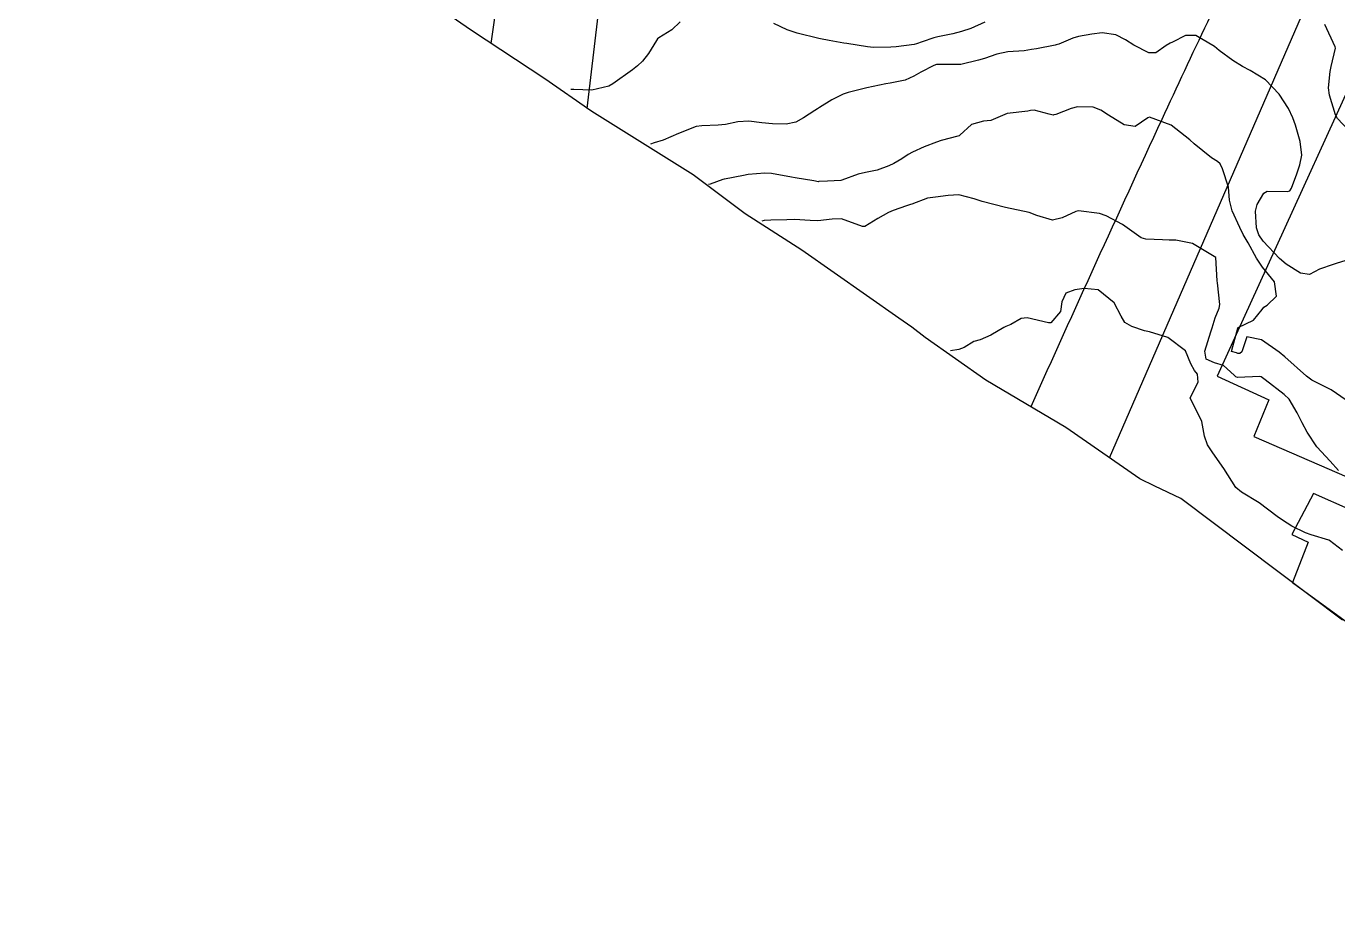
# Model space of a CAD drawing. Header units: metres. Extents: x 286371 to 293043, y 7462578 to 7466404.
# Drawn here: x 286779.7 to 286891.6, y 7465595.6 to 7465670.1 of the extents above; entities that cross this region are included whole.
import ezdxf

# ---------------------------------------------------------------- set-up
doc = ezdxf.new("R2010")
doc.units = ezdxf.units.M
doc.header["$MEASUREMENT"] = 0
for name, color, linetype in [('Area', 45, 'Continuous'), ('Curvas de Nivel 1m', 11, 'Continuous'), ('Curvas de Nivel 5m', 15, 'Continuous'), ('Edificações', 30, 'Continuous'), ('Vias primárias', 230, 'Continuous')]:
    doc.layers.add(name, color=color, linetype=linetype)

msp = doc.modelspace()

# ---------------------------------------------------------------- linework, layer by layer
at = {"layer": 'Area'}
msp.add_polyline3d([(286891.95, 7465619.47, 678.76), (286878.16, 7465629.85, 678.46), (286875.94, 7465630.88, 676.35), (286874.67, 7465631.51, 675.96), (286868.37, 7465635.89, 672.45), (286861.55, 7465639.93, 686.97), (286856.38, 7465643.57, 673.33), (286855.23, 7465644.44, 683.92), (286854.12, 7465645.22, 683.89), (286845.85, 7465651.02, 684.57), (286841.02, 7465654.13, 675), (286836.57, 7465657.43, 675.8), (286827.94, 7465662.83, 688.38), (286823.93, 7465665.63, 688.63), (286817.67, 7465669.74, 677.89), (286808.48, 7465676.13, 680.28), (286803.41, 7465679.86, 686.57), (286799.57, 7465682.24, 690.82), (286784.68, 7465693.22, 697.31), (286779.24, 7465696.11, 698.82)], dxfattribs=at)
at = {"layer": 'Curvas de Nivel 1m', "flags": 128}
for points, elevation in [([(286835.47, 7465670.49), (286834.75, 7465669.82), (286833.64, 7465669.12), (286833.54, 7465669.04), (286833.45, 7465668.91), (286832.78, 7465667.79), (286832.25, 7465667.14), (286831.83, 7465666.74), (286831.41, 7465666.4), (286829.73, 7465665.19), (286829.39, 7465665), (286827.95, 7465664.65), (286826.41, 7465664.73), (286826.15, 7465664.73)], 677), ([(286861.47, 7465670.45), (286860.26, 7465669.92), (286859.46, 7465669.67), (286858.72, 7465669.48), (286857.45, 7465669.21), (286857.1, 7465669.12), (286856.12, 7465668.78), (286855.62, 7465668.61), (286855.44, 7465668.57), (286853.89, 7465668.36), (286853.44, 7465668.33), (286851.97, 7465668.31), (286851.44, 7465668.36), (286849.68, 7465668.64), (286849.44, 7465668.68), (286848.17, 7465668.9), (286847.45, 7465669.03), (286847.3, 7465669.06), (286845.46, 7465669.52), (286844.6, 7465669.82), (286843.47, 7465670.35)], 677), ([(286892.53, 7465650.22), (286891.5, 7465649.9), (286891.16, 7465649.8), (286890.01, 7465649.4), (286889.14, 7465648.95), (286888.37, 7465649.06), (286887.16, 7465649.83), (286886.59, 7465650.31), (286885.19, 7465651.78), (286884.81, 7465652.34), (286884.62, 7465652.93), (286884.55, 7465654.34), (286884.67, 7465654.9), (286885.25, 7465655.89), (286885.53, 7465656.05), (286887.25, 7465656.03), (286887.46, 7465656.09), (286887.61, 7465656.3), (286888.05, 7465657.52), (286888.32, 7465658.29), (286888.48, 7465659.11), (286888.35, 7465660.29), (286887.94, 7465661.69), (286887.73, 7465662.3), (286887.36, 7465663.1), (286886.57, 7465664.32), (286885.4, 7465665.54), (286884.08, 7465666.35), (286883.42, 7465666.69), (286882.6, 7465667.2), (286881.44, 7465668.06), (286881.04, 7465668.4), (286879.46, 7465669.32), (286878.57, 7465669.32), (286877.45, 7465668.76), (286877.25, 7465668.66), (286876.93, 7465668.46), (286876.05, 7465667.86), (286875.43, 7465667.85), (286874.16, 7465668.5), (286873.45, 7465668.96), (286872.62, 7465669.37), (286871.46, 7465669.55), (286870.59, 7465669.43), (286869.45, 7465669.23), (286868.95, 7465669.09), (286867.76, 7465668.6), (286867.53, 7465668.52), (286867.44, 7465668.5), (286865.86, 7465668.2), (286865.44, 7465668.12), (286864.82, 7465668.03), (286863.43, 7465667.92), (286862.49, 7465667.74), (286861.42, 7465667.37), (286860.92, 7465667.21), (286859.42, 7465666.86), (286859.3, 7465666.85), (286857.42, 7465666.85), (286857.34, 7465666.84), (286857.1, 7465666.77), (286855.99, 7465666.2), (286855.4, 7465665.85), (286854.67, 7465665.53), (286853.39, 7465665.26), (286853.02, 7465665.2), (286851.38, 7465664.85), (286849.8, 7465664.46), (286849.38, 7465664.31), (286848.42, 7465663.84), (286847.36, 7465663.19), (286847.19, 7465663.08), (286846.96, 7465662.92), (286845.99, 7465662.29), (286845.34, 7465661.93), (286844.52, 7465661.77), (286843.34, 7465661.79), (286842.44, 7465661.89), (286841.34, 7465662.03), (286840.4, 7465661.96), (286839.33, 7465661.74), (286838.7, 7465661.68), (286837.33, 7465661.63), (286836.84, 7465661.56), (286835.61, 7465661.09), (286835.41, 7465661.01), (286835.32, 7465660.98), (286834.02, 7465660.41), (286833.26, 7465660.16), (286832.94, 7465660.05)], 676), ([(286893.32, 7465660.34), (286891.52, 7465662.24), (286891.35, 7465662.56), (286890.84, 7465664.25), (286890.77, 7465664.87), (286890.92, 7465666.25), (286891, 7465666.67), (286891.36, 7465668.25), (286891.34, 7465668.35), (286890.44, 7465670.26)], 677), ([(286891.62, 7465632.23), (286890.91, 7465633.02), (286889.78, 7465634.26), (286888.94, 7465635.51), (286888.53, 7465636.28), (286888.09, 7465637.16), (286887.41, 7465638.3), (286886.99, 7465638.72), (286885.37, 7465639.96), (286885.01, 7465640.22), (286884.92, 7465640.24), (286883.01, 7465640.15), (286882.85, 7465640.21), (286882.73, 7465640.37), (286881.81, 7465641.17), (286881.03, 7465641.4), (286880.33, 7465641.71), (286880.22, 7465642.41), (286880.72, 7465644.06), (286880.83, 7465644.4), (286881.09, 7465645.24), (286881.43, 7465646.06), (286881.51, 7465646.39), (286881.29, 7465648.24), (286881.27, 7465648.39), (286881.16, 7465650.39), (286879.18, 7465651.59), (286877.75, 7465651.88), (286877.19, 7465651.87), (286876.62, 7465651.9), (286875.19, 7465651.97), (286874.78, 7465652.08), (286874.18, 7465652.5), (286873.21, 7465653.22), (286871.81, 7465653.96), (286871.23, 7465654.14), (286869.45, 7465654.36), (286869.23, 7465654.33), (286868.04, 7465653.79), (286867.22, 7465653.59), (286865.89, 7465653.97), (286865.23, 7465654.23), (286863.23, 7465654.67), (286861.24, 7465655.16), (286860.55, 7465655.41), (286859.25, 7465655.74), (286858.33, 7465655.67), (286857.25, 7465655.54), (286856.57, 7465655.45), (286855.24, 7465654.95), (286855.12, 7465654.91), (286854.77, 7465654.8), (286853.64, 7465654.4), (286853.23, 7465654.23), (286852.33, 7465653.73), (286851.21, 7465653.03), (286851.01, 7465653.05), (286849.22, 7465653.69), (286848.44, 7465653.67), (286847.21, 7465653.53), (286846.57, 7465653.56), (286845.21, 7465653.63), (286844.57, 7465653.6), (286843.21, 7465653.57), (286842.65, 7465653.54), (286842.43, 7465653.5)], 674), ([(286891.96, 7465625.41), (286890.86, 7465626.25), (286890.82, 7465626.28), (286890.79, 7465626.3), (286889.28, 7465626.75), (286888.81, 7465626.91), (286887.63, 7465627.49), (286886.83, 7465628), (286886.39, 7465628.32), (286884.85, 7465629.47), (286883.34, 7465630.37), (286882.87, 7465630.78), (286881.83, 7465632.39), (286880.91, 7465633.73), (286880.45, 7465634.41), (286880.2, 7465635.16), (286879.95, 7465636.42), (286878.98, 7465638.43), (286879.66, 7465639.77), (286879.58, 7465640.43), (286879.35, 7465640.76), (286879.03, 7465641.32), (286878.56, 7465642.44), (286877.06, 7465643.58), (286875.5, 7465644.06), (286875.07, 7465644.15), (286873.99, 7465644.51), (286873.4, 7465644.85), (286873.09, 7465645.4), (286872.48, 7465646.53), (286871.12, 7465647.63), (286869.94, 7465647.76), (286869.12, 7465647.64), (286868.35, 7465647.36), (286868.02, 7465646.6), (286867.91, 7465645.79), (286867.08, 7465644.83), (286866.88, 7465644.81), (286865.08, 7465645.26), (286864.56, 7465645.18), (286863.67, 7465644.67), (286863.25, 7465644.5), (286863.07, 7465644.42), (286861.98, 7465643.77), (286861.05, 7465643.37), (286860.53, 7465643.24), (286859.7, 7465642.72), (286859.23, 7465642.54), (286858.52, 7465642.42)], 673)]:
    msp.add_lwpolyline(points, dxfattribs=dict(at, elevation=elevation))
at = {"layer": 'Curvas de Nivel 5m', "elevation": 675, "flags": 128}
msp.add_lwpolyline([(286892.26, 7465638.23), (286891, 7465639.11), (286889.34, 7465639.94), (286889.01, 7465640.18), (286888.9, 7465640.28), (286887.04, 7465641.91), (286886.56, 7465642.31), (286885.06, 7465643.38), (286883.79, 7465643.63), (286883.37, 7465642.36), (286883.19, 7465642.21), (286883.04, 7465642.21), (286882.92, 7465642.25), (286882.48, 7465642.37), (286882.62, 7465642.8), (286883.04, 7465644.37), (286883.04, 7465644.39), (286883.07, 7465644.42), (286884.37, 7465645.06), (286885.1, 7465645.95), (286885.26, 7465646.17), (286885.53, 7465646.33), (286886.32, 7465647.11), (286886.17, 7465648.32), (286885.15, 7465649.57), (286884.63, 7465650.34), (286883.9, 7465651.64), (286883.5, 7465652.36), (286883.2, 7465652.96), (286882.56, 7465654.37), (286882.33, 7465655.29), (286882.24, 7465656.38), (286881.72, 7465657.95), (286881.52, 7465658.39), (286881.29, 7465658.57), (286880.8, 7465658.9), (286879.32, 7465660.09), (286878.93, 7465660.43), (286877.34, 7465661.67), (286875.49, 7465662.35), (286875.35, 7465662.29), (286874.28, 7465661.56), (286873.34, 7465661.7), (286871.99, 7465662.53), (286871.36, 7465662.95), (286870.7, 7465663.22), (286869.36, 7465663.24), (286868.83, 7465663.11), (286867.51, 7465662.6), (286867.35, 7465662.55), (286867.27, 7465662.52), (286866.93, 7465662.61), (286865.67, 7465662.95), (286865.36, 7465662.93), (286865.12, 7465662.88), (286863.35, 7465662.67), (286861.97, 7465662.07), (286861.34, 7465662.01), (286860.33, 7465661.73), (286859.33, 7465660.82), (286859.28, 7465660.78), (286859.16, 7465660.74), (286857.72, 7465660.36), (286857.32, 7465660.24), (286856.27, 7465659.82), (286855.3, 7465659.39), (286854.93, 7465659.17), (286854.38, 7465658.81), (286853.69, 7465658.41), (286853.28, 7465658.21), (286852.28, 7465657.83), (286851.28, 7465657.64), (286850.64, 7465657.5), (286849.27, 7465656.99), (286849.18, 7465656.97), (286848.05, 7465656.9), (286847.31, 7465656.87), (286847.26, 7465656.86), (286846.86, 7465656.92), (286845.27, 7465657.19), (286844.97, 7465657.24), (286843.27, 7465657.55), (286842.68, 7465657.58), (286841.27, 7465657.46), (286840.88, 7465657.4), (286839.26, 7465657.08), (286839.23, 7465657.07), (286839.12, 7465657.04), (286838.04, 7465656.66), (286837.89, 7465656.62)], dxfattribs=at)
at = {"layer": 'Edificações'}
for points in [[(286897.83, 7465676.64), (286881.28, 7465640.26), (286885.67, 7465638.26), (286884.4, 7465635.14), (286900.25, 7465628.25)], [(286895.9, 7465627.42), (286889.48, 7465630.26), (286887.65, 7465626.76), (286889.04, 7465626.11), (286887.69, 7465622.68), (286897.62, 7465615.45)]]:
    msp.add_lwpolyline(points, dxfattribs=at)
at = {"layer": 'Vias primárias'}
for points, elevation in [([(286827.55, 7465663.1), (286832.97, 7465709.03, -0.153151), (286836.99, 7465718.02, -0.055386), (286842.26, 7465722.78, 0.031575), (286847.74, 7465727.28, -0.011435), (286855.28, 7465734, 0.025781), (286864.38, 7465742.57, -0.002926), (286870.63, 7465749.04, 0.028135), (286885.98, 7465766.59, 0.008606), (286894.76, 7465778.26, 0.013389), (286906.1, 7465794.82, -0.112188), (286916.62, 7465805.08, -0.197388), (286927.38, 7465806.82, -0.046004), (286932.85, 7465804.99, -0.014548), (286942.46, 7465800.44), (286937.91, 7465795.06, 0.056477), (286931.26, 7465785.13, 0.031498), (286903.77, 7465722.62, -0.016777), (286895.97, 7465703.33, -0.009821), (286884.43, 7465678.7, 0.006238), (286876.54, 7465662.16, 0.002499), (286865.37, 7465637.67, 17.751478)], 688.41), ([(286788.91, 7465690.09), (286799.65, 7465694.85, 0.030512), (286811.03, 7465700.76, -0.06056), (286815.89, 7465702.91, -0.283155), (286821.97, 7465701.33, -0.190231), (286823.46, 7465697.68), (286819.34, 7465668.64)], 695.47), ([(286872.09, 7465633.31), (286890.75, 7465676.23, -0.152319), (286893.05, 7465678.89, -0.153502), (286900.35, 7465680.77, -0.103511), (286904.48, 7465679.67), (286923.01, 7465669.55), (286948.49, 7465654.88, 0.000635), (286954.88, 7465651.21, -0.317322), (286957.07, 7465646.51), (286948.31, 7465630.91), (286932.22, 7465602.3), (286928.78, 7465595.62)], 674.52)]:
    msp.add_lwpolyline(points, format="xyb", dxfattribs=dict(at, elevation=elevation))

doc.saveas('drawing.dxf')
